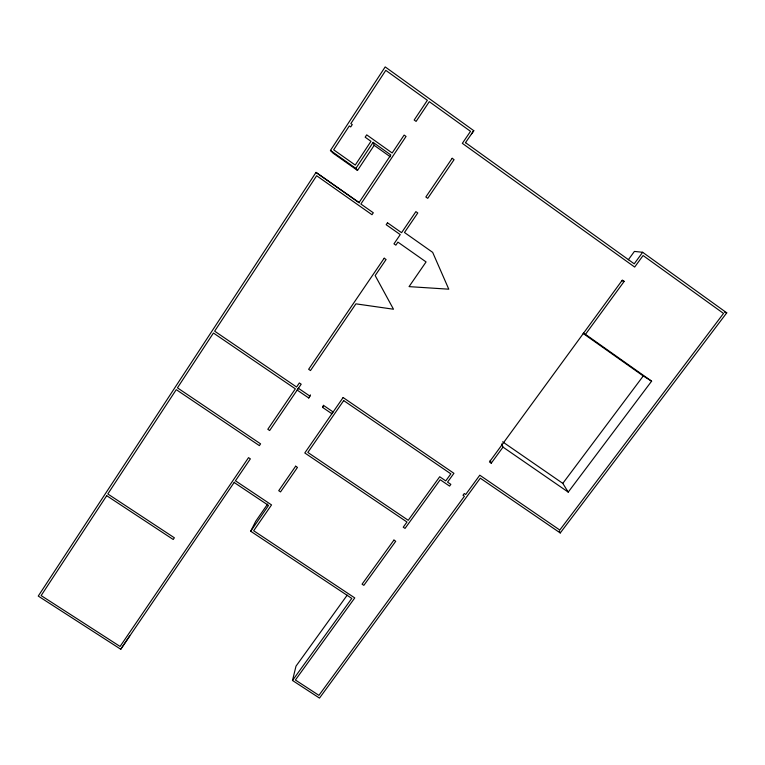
<?xml version="1.0" encoding="UTF-8"?>
<svg xmlns="http://www.w3.org/2000/svg" width="765" height="765" viewBox="0 0 765 765"><rect width="100%" height="100%" fill="white"/><g stroke="black" fill="none" stroke-linecap="round" stroke-linejoin="round"><path stroke-width="1.15" d="M628.323 259.775L634.415 251.417L642.657 252.287L726.75 312.837L560.248 532.966L480.296 478.182L319.493 698.091L292.488 680.477L295.998 666.152L347.224 595.113M332.699 411.694L331.895 413.76L322.543 407.382L323.509 405.221M292.488 680.477L351.785 598.412L250.691 531.245L255.653 521.376L267.616 504.059M298.369 388.285L297.183 390.093L308.744 397.982L310.456 394.903M359.55 202.849L316.012 172.412L38.25 596.078L120.746 649.236L234.425 482.065M357.513 170.442L355.849 168.396L373.119 142.357L374.181 145.321L357.513 170.442L332.985 153.086L330.442 150.418L385.187 66.909L473.793 130.7L465.407 142.778M120.746 649.236L129.706 635.878M308.744 397.982L309.988 396.174L298.417 388.285M322.543 407.382L323.777 405.574L333.138 411.962M250.691 531.245L268.525 505.435L234.243 482.533M471.326 134.085L473.793 130.7M642.657 252.287L634.223 263.82L465.608 142.72M583.399 333.148L585.455 334.353L624.183 281.386L622.347 280.076L489.466 461.945L491.254 463.188L503.007 447.114L501.591 443.987M568.223 492.115L562.801 483.375L643.26 375.969L651.617 381.161L568.223 492.115L503.007 447.114M622.002 280.851L624.183 281.386M724.541 312.244L726.75 312.837M502.624 441.826L562.801 483.375M316.012 172.412L358.967 202.677L390.839 154.97L373.119 142.357M330.442 150.418L355.849 168.396M585.455 334.353L651.617 381.161M583.16 333.464L643.26 375.969M374.181 145.321L390.332 156.815M559.225 530.967L560.248 532.966M490.212 460.367L491.254 463.188M106.698 495.691L41.147 595.581L120.076 646.463L248.529 457.642L250.356 458.876L235.438 480.793L271.537 504.919L253.674 530.738L354.759 597.914L295.395 680.009L318.919 695.356L464.412 496.236L462.997 495.261L464.269 493.521L465.694 494.486L479.789 475.189L559.789 530.04L723.508 313.421L643.088 255.539L634.663 267.061L462.337 143.351L470.513 131.331L429.289 101.668L416.103 121.396L414.181 120.019L427.367 100.282L385.79 70.351L350.858 123.576L352.263 124.58L350.724 126.923L349.318 125.929L333.664 149.787L355.247 165.068L370.968 141.324L365.163 137.193L366.703 134.86L392.168 152.981L404.13 135.07L406.043 136.447L360.87 204.016L373.301 212.775L371.991 214.716L316.643 175.73L214.649 331.168L296.571 387.023L299.345 382.949L301.19 384.212L269.653 430.523L267.817 429.28L295.338 388.84L213.435 333.024L177.451 387.845L260.578 443.853L259.373 445.622L176.266 389.653L107.827 493.96L174.363 537.785L173.215 539.488L106.698 495.691M387.492 222.778L386.182 224.709L400.248 234.616L393.975 243.844L395.859 245.163L397.924 242.132L426.076 261.926L409.055 286.626L448.787 289.189L432.665 252.364L404.484 232.493L417.776 212.966L415.883 211.628L401.568 232.684L387.492 222.778M384.202 258.216L308.639 369.285L310.485 370.556L355.907 303.848L393.487 309.223L375.166 275.553L386.076 259.526L384.202 258.216M452.172 158.288L425.837 196.997L427.731 198.345L454.075 159.656L452.172 158.288M295.653 466.191L278.728 490.69L280.535 491.905L297.47 467.415L295.653 466.191M343.112 397.532L304.795 452.966L406.98 522.026L403.241 527.2L405.029 528.405L440.229 479.732L449.571 486.1L450.843 484.35L447.554 482.103L453.932 473.315L343.112 397.532M343.695 400.592L307.836 452.431L408.233 520.296L439.703 476.748L445.756 480.879L450.853 473.851L343.695 400.592M393.937 540.071L362.075 584.173L363.844 585.349L395.725 541.276L393.937 540.071"/></g></svg>
